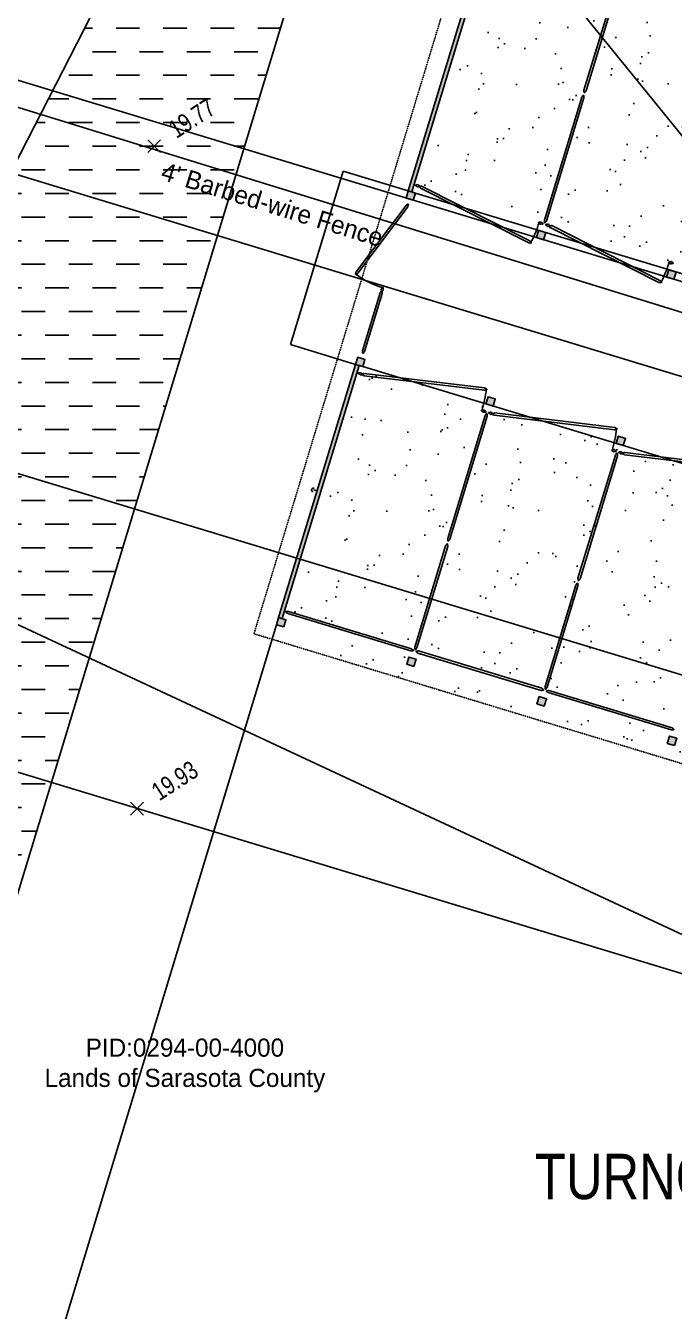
# Model space of a CAD drawing. Header units: inches. Extents: x -625442 to 34963, y -27993 to 66986.
# Drawn here: x -338970 to -338284, y 30717 to 32078 of the extents above; entities that cross this region are included whole.
import ezdxf
from ezdxf.enums import TextEntityAlignment as Align

# ---------------------------------------------------------------- set-up
doc = ezdxf.new("R2010")
doc.units = ezdxf.units.IN
doc.header["$LTSCALE"] = 0.5
doc.header["$MEASUREMENT"] = 0
doc.linetypes.add('HIDDEN', pattern=[0.375, 0.25, -0.125])
for name, color, linetype in [('A-ANNO-SYMB', 254, 'Continuous'), ('A-ANNO-TEXT', 30, 'Continuous'), ('A-BLDG-ELEV-HIDN', 252, 'HIDDEN'), ('A-ELEV-PATT-SH30', 201, 'Continuous'), ('A-FLOR-BELO-LGHT', 143, 'Continuous'), ('A-WALL-OTLN', 90, 'Continuous'), ('FENCE', 7, 'FEN_LINE'), ('OVERHEAD WIRE', 251, 'OHE_POWER_LINE'), ('P-BELOW-LIGHT', 143, 'Continuous'), ('P-FURNITURE', 201, 'Continuous'), ('SPOT ELEVATION TEXT', 252, 'Continuous'), ('TEXT', 7, 'Continuous')]:
    doc.layers.add(name, color=color, linetype=linetype)
doc.styles.add('1-8T', font='Arial.ttf', dxfattribs={"width": 0.8, "height": 24})
doc.styles.add('BLDG', font='IC-Romans.shx', dxfattribs={"width": 0.8})
doc.styles.add('ROMANS', font='ROMANS.SHX', dxfattribs={"height": 0.2})
doc.styles.get("Standard").update_dxf_attribs({"font": 'Arial.ttf'})
doc.styles.add('TXT', font='IC-Romans.shx')
doc.linetypes.add('FEN_LINE', pattern='A,0.5,-0.2,[" X ",Standard,S=0.1,R=0,X=-0.1,Y=-0.05],-0.25', length=0.95)
doc.linetypes.add('OHE_POWER_LINE', pattern='A,0.43,["OE",ROMANS,S=0.07,R=0,X=0,Y=-0.036398],0.009979,-0.121091', length=0.56107)

# ---------------------------------------------------------------- blocks, each defined once
blk = doc.blocks.new('SPT10')
at = {"color": 0, "linetype": 'Continuous'}
for p, q in [((-0.354, -0.354), (0.354, 0.354)), ((0.354, -0.354), (-0.354, 0.354))]:
    blk.add_line(p, q, dxfattribs=at)

msp = doc.modelspace()

# ---------------------------------------------------------------- hatches: boundary and pattern name
at = {"layer": 'A-ANNO-SYMB', "ltscale": 0.5}
h = msp.add_hatch(dxfattribs=at)
h.set_pattern_fill('ANSI31', color=256, angle=163.11484956)
h.set_pattern_definition([(208.11484956, (-282631.3274, 68527.48024), (0.0589050612, -0.1102505953), [])])
h.paths.add_polyline_path([(-337244.3934, 31794.28665), (-337236.73829, 31791.96302), (-337234.41466, 31799.61813), (-337242.06977, 31801.94176)])
h.paths.add_polyline_path([(-337321.89302, 31525.19594), (-337318.06547, 31524.03413), (-337236.73829, 31791.96302), (-337240.56585, 31793.12483)])
h.paths.add_polyline_path([(-337382.1854, 31836.11206), (-337374.53029, 31833.78842), (-337372.20666, 31841.44353), (-337379.86177, 31843.76717)])
h.paths.add_polyline_path([(-337328.04421, 31518.70265), (-337320.3891, 31516.37902), (-337318.06547, 31524.03413), (-337321.89302, 31525.19594), (-337325.72058, 31526.35776)])
h.paths.add_polyline_path([(-337465.83621, 31560.52805), (-337458.1811, 31558.20442), (-337455.85747, 31565.85953), (-337463.51258, 31568.18317)])
h.paths.add_polyline_path([(-337603.62822, 31602.35346), (-337595.9731, 31600.02983), (-337593.64947, 31607.68494), (-337601.30458, 31610.00857)])
h.paths.add_polyline_path([(-337519.97741, 31877.93746), (-337512.32229, 31875.61383), (-337509.99866, 31883.26894), (-337517.65377, 31885.59257)])
h.paths.add_polyline_path([(-337657.76941, 31919.76287), (-337650.11429, 31917.43923), (-337647.79066, 31925.09434), (-337655.44577, 31927.41798)])
h.paths.add_polyline_path([(-337741.42022, 31644.17887), (-337733.76511, 31641.85523), (-337731.44147, 31649.51034), (-337739.09658, 31651.83398)])
h.paths.add_polyline_path([(-337879.21222, 31686.00427), (-337871.55711, 31683.68064), (-337869.23347, 31691.33575), (-337876.88858, 31693.65938)])
h.paths.add_polyline_path([(-337795.56141, 31961.58827), (-337787.9063, 31959.26464), (-337785.58266, 31966.91975), (-337793.23777, 31969.24338)])
h.paths.add_polyline_path([(-337933.35341, 32003.41368), (-337925.6983, 32001.09004), (-337923.37466, 32008.74515), (-337931.02977, 32011.06879)])
h.paths.add_polyline_path([(-338017.00422, 31727.82968), (-338009.34911, 31725.50604), (-338007.02547, 31733.16115), (-338014.68058, 31735.48479)])
h.paths.add_polyline_path([(-338154.79622, 31769.65508), (-338147.14111, 31767.33145), (-338144.81747, 31774.98656), (-338152.47259, 31777.31019)])
h.paths.add_polyline_path([(-338071.14541, 32045.23908), (-338063.4903, 32042.91545), (-338061.16666, 32050.57056), (-338068.82177, 32052.89419)])
h.paths.add_polyline_path([(-338208.93741, 32087.06449), (-338201.2823, 32084.74085), (-338198.95866, 32092.39597), (-338206.61378, 32094.7196)])
h.paths.add_polyline_path([(-338292.58822, 31811.48049), (-338284.93311, 31809.15685), (-338282.60947, 31816.81196), (-338290.26459, 31819.1356)])
h.paths.add_polyline_path([(-338430.38022, 31853.30589), (-338422.72511, 31850.98226), (-338420.40148, 31858.63737), (-338428.05659, 31860.961)])
h.paths.add_polyline_path([(-338346.72941, 32128.88989), (-338339.0743, 32126.56626), (-338336.75067, 32134.22137), (-338344.40578, 32136.545)])
h.paths.add_polyline_path([(-338484.52141, 32170.7153), (-338480.69386, 32169.55348), (-338476.8663, 32168.39166), (-338474.54267, 32176.04678), (-338482.19778, 32178.37041)])
h.paths.add_polyline_path([(-338565.84859, 31902.78641), (-338562.02103, 31901.62459), (-338480.69386, 32169.55348), (-338484.52141, 32170.7153)])
h.paths.add_polyline_path([(-338568.17222, 31895.1313), (-338560.51711, 31892.80766), (-338558.19348, 31900.46277), (-338565.84859, 31902.78641)])
h.paths.add_polyline_path([(-338621.61579, 31719.06374), (-338617.78824, 31717.90192), (-338613.96068, 31716.74011), (-338611.63705, 31724.39522), (-338619.29216, 31726.71885)])
h.paths.add_polyline_path([(-338702.94297, 31451.13485), (-338699.11542, 31449.97303), (-338617.78824, 31717.90192), (-338621.61579, 31719.06374)])
h.paths.add_polyline_path([(-338483.82379, 31677.23833), (-338476.16868, 31674.9147), (-338473.84505, 31682.56981), (-338481.50016, 31684.89345)])
h.paths.add_polyline_path([(-338346.03179, 31635.41293), (-338338.37668, 31633.0893), (-338336.05305, 31640.74441), (-338343.70816, 31643.06804)])
h.paths.add_polyline_path([(-338208.23979, 31593.58752), (-338200.58468, 31591.26389), (-338198.26105, 31598.919), (-338205.91616, 31601.24264)])
h.paths.add_polyline_path([(-338070.44779, 31551.76212), (-338062.79268, 31549.43849), (-338060.46905, 31557.0936), (-338068.12416, 31559.41723)])
h.paths.add_polyline_path([(-337932.65579, 31509.93671), (-337925.00068, 31507.61308), (-337922.67705, 31515.26819), (-337930.33216, 31517.59182)])
h.paths.add_polyline_path([(-337794.86379, 31468.11131), (-337787.20868, 31465.78767), (-337784.88504, 31473.44279), (-337792.54016, 31475.76642)])
h.paths.add_polyline_path([(-337657.07179, 31426.2859), (-337649.41668, 31423.96227), (-337647.09304, 31431.61738), (-337654.74816, 31433.94101)])
h.paths.add_polyline_path([(-337519.27979, 31384.4605), (-337511.62468, 31382.13686), (-337509.30104, 31389.79198), (-337516.95615, 31392.11561)])
h.paths.add_polyline_path([(-337516.95615, 31392.11561), (-337463.37038, 31375.85017), (-337461.04674, 31383.50529), (-337514.63252, 31399.77072)])
h.paths.add_polyline_path([(-337428.92238, 31365.39382), (-337371.50904, 31347.96657), (-337369.18541, 31355.62168), (-337426.59874, 31373.04893)])
h.paths.add_polyline_path([(-337381.48779, 31342.63509), (-337373.83268, 31340.31146), (-337371.50904, 31347.96657), (-337379.16415, 31350.2902)])
h.paths.add_polyline_path([(-337596.77941, 31115.36979), (-337592.95185, 31114.20797), (-337511.62468, 31382.13686), (-337515.45223, 31383.29868)])
h.paths.add_polyline_path([(-337465.1386, 31067.05109), (-337457.48349, 31064.72746), (-337455.15985, 31072.38257), (-337462.81496, 31074.7062)])
h.paths.add_polyline_path([(-337595.27549, 31106.55286), (-337465.1386, 31067.05109), (-337462.81496, 31074.7062), (-337485.7803, 31081.6771), (-337592.95185, 31114.20797)])
h.paths.add_polyline_path([(-337602.9306, 31108.8765), (-337595.27549, 31106.55286), (-337592.95185, 31114.20797), (-337596.77941, 31115.36979), (-337600.60696, 31116.53161)])
h.paths.add_polyline_path([(-337459.83377, 31167.15683), (-337436.86843, 31160.18593), (-337435.8999, 31163.37673), (-337458.86523, 31170.34764)])
h.paths.add_polyline_path([(-337740.7226, 31150.7019), (-337733.06749, 31148.37827), (-337730.74385, 31156.03338), (-337738.39897, 31158.35701)])
h.paths.add_polyline_path([(-337878.5146, 31192.52731), (-337870.85949, 31190.20367), (-337868.53586, 31197.85878), (-337876.19097, 31200.18242)])
h.paths.add_polyline_path([(-338016.3066, 31234.35271), (-338008.65149, 31232.02908), (-338006.32786, 31239.68419), (-338013.98297, 31242.00782)])
h.paths.add_polyline_path([(-338154.0986, 31276.17812), (-338146.44349, 31273.85448), (-338144.11986, 31281.5096), (-338151.77497, 31283.83323)])
h.paths.add_polyline_path([(-338291.8906, 31318.00352), (-338284.23549, 31315.67989), (-338281.91186, 31323.335), (-338289.56697, 31325.65863)])
h.paths.add_polyline_path([(-338429.6826, 31359.82893), (-338422.02749, 31357.50529), (-338419.70386, 31365.16041), (-338427.35897, 31367.48404)])
h.paths.add_polyline_path([(-338567.4746, 31401.65433), (-338559.81949, 31399.3307), (-338557.49586, 31406.98581), (-338565.15097, 31409.30944)])
h.paths.add_polyline_path([(-338705.2666, 31443.47974), (-338697.61149, 31441.1561), (-338695.28786, 31448.81122), (-338702.94297, 31451.13485)])
h.paths.add_polyline_path([(-337424.47501, 31201.01554), (-337416.8199, 31198.6919), (-337373.83268, 31340.31146), (-337381.48779, 31342.63509)])
h.paths.add_polyline_path([(-337427.27625, 31164.2439), (-337434.93136, 31166.56754), (-337462.81496, 31074.7062), (-337455.15985, 31072.38257)])
at = {"layer": 'A-ELEV-PATT-SH30', "ltscale": 0.5}
h = msp.add_hatch(dxfattribs=at)
h.set_pattern_fill('AR-SAND', color=256, scale=32, angle=253.11484956)
h.set_pattern_definition([(290.61485, (-293612.9, 79877.236), (59.585694, -15.980045), [0, -48.64, 0, -54.4, 0, -52]), (260.61485, (-293612.9, 79877.24), (69.96612, -80.42188), [0, -26.24, 0, -43.84, 0, -16.8]), (220.61485, (-293601.47, 79914.9), (-28.771216, -95.409007), [0, -16, 0, -57.6, 0, -75.2]), (210.61485, (-293601.47, 79914.9), (-1.06573, -100.20652), [0, -8, 0, -37.76, 0, -43.2])])
h.paths.add_polyline_path([(-337325.72058, 31526.35776), (-338562.02103, 31901.62459), (-338473.72295, 32192.51881), (-337237.4225, 31817.25198)])
h = msp.add_hatch(dxfattribs=at)
h.set_pattern_fill('AR-SAND', color=256, scale=32, angle=253.11484956)
h.set_pattern_definition([(290.61485, (-293749.996, 79425.585), (59.585694, -15.980045), [0, -48.64, 0, -54.4, 0, -52]), (260.61485, (-293750, 79425.585), (69.96612, -80.42188), [0, -26.24, 0, -43.84, 0, -16.8]), (220.61485, (-293738.564, 79463.25), (-28.771216, -95.409007), [0, -16, 0, -57.6, 0, -75.2]), (210.61485, (-293738.56, 79463.25), (-1.06573, -100.20652), [0, -8, 0, -37.76, 0, -43.2])])
h.paths.add_polyline_path([(-337603.75031, 31092.40446), (-338706.08632, 31427.0077), (-338617.78824, 31717.90192), (-337515.45223, 31383.29868)])
at = {"layer": 'P-BELOW-LIGHT'}
h = msp.add_hatch(dxfattribs=at)
h.set_pattern_fill('DASH', color=256, scale=200)
edge = h.paths.add_edge_path()
edge.add_line((-339473.6395, 30827.56545), (-339174.93103, 30727.02224))
edge.add_arc((-339155.79062, 30783.88738), 60, 251.39712155, 343.11484956)
edge.add_line((-339098.37728, 30766.46013), (-338585.38937, 32456.47676))
edge.add_arc((-338642.80271, 32473.90401), 60, 343.11484956, 513.62767908)
edge.add_line((-338696.55829, 32500.55616), (-338893.75076, 32102.83218))
edge.add_line((-338893.75076, 32102.83218), (-339298.27458, 31313.32812))
edge.add_line((-339298.27458, 31313.32812), (-339507.68725, 30912.19782))
edge.add_arc((-339454.49909, 30884.4306), 60, 152.43289818, 251.39712155)

# ---------------------------------------------------------------- linework, layer by layer
at = {"layer": 'A-BLDG-ELEV-HIDN', "ltscale": 0.5}
for p, q in [((-338729.05165, 31433.9786), (-338496.68829, 32199.48972)), ((-337442.99298, 31043.60815), (-338729.05165, 31433.9786))]:
    msp.add_line(p, q, dxfattribs=at)
at = {"layer": 'A-FLOR-BELO-LGHT', "ltscale": 0.5}
for p, q in [((-338634.74459, 31923.69911), (-338690.51179, 31739.97644)), ((-338565.84859, 31902.78641), (-338634.74459, 31923.69911)), ((-338558.19348, 31900.46277), (-337325.72058, 31526.35776)), ((-338690.51179, 31739.97644), (-338621.61579, 31719.06374)), ((-337519.27979, 31384.4605), (-338613.96068, 31716.74011))]:
    msp.add_line(p, q, dxfattribs=at)
at = {"layer": 'A-WALL-OTLN', "ltscale": 0.5}
msp.add_line((-338666.10694, 31586.26111), (-338662.27938, 31585.09929), dxfattribs=at)
for points in [[(-338565.84859, 31902.78641), (-338484.52141, 32170.7153), (-338480.69386, 32169.55348), (-338562.02103, 31901.62459)], [(-338560.51711, 31892.80766), (-338558.19348, 31900.46277), (-338565.84859, 31902.78641), (-338568.17222, 31895.1313)], [(-338422.72511, 31850.98226), (-338420.40148, 31858.63737), (-338428.05659, 31860.961), (-338430.38022, 31853.30589)], [(-338284.93311, 31809.15685), (-338282.60947, 31816.81196), (-338290.26459, 31819.1356), (-338292.58822, 31811.48049)], [(-338702.94297, 31451.13485), (-338621.61579, 31719.06374), (-338617.78824, 31717.90192), (-338699.11542, 31449.97303)], [(-338613.96068, 31716.74011), (-338611.63705, 31724.39522), (-338619.29216, 31726.71885), (-338621.61579, 31719.06374)], [(-338476.16868, 31674.9147), (-338473.84505, 31682.56981), (-338481.50016, 31684.89345), (-338483.82379, 31677.23833)], [(-338338.37668, 31633.0893), (-338336.05305, 31640.74441), (-338343.70816, 31643.06804), (-338346.03179, 31635.41293)], [(-338697.61149, 31441.1561), (-338695.28786, 31448.81122), (-338702.94297, 31451.13485), (-338705.2666, 31443.47974)], [(-338559.81949, 31399.3307), (-338557.49586, 31406.98581), (-338565.15097, 31409.30944), (-338567.4746, 31401.65433)], [(-338422.02749, 31357.50529), (-338419.70386, 31365.16041), (-338427.35897, 31367.48404), (-338429.6826, 31359.82893)], [(-338284.23549, 31315.67989), (-338281.91186, 31323.335), (-338289.56697, 31325.65863), (-338291.8906, 31318.00352)]]:
    msp.add_lwpolyline(points, close=True, dxfattribs=at)
msp.add_arc((-338666.10694, 31586.26111), 2, 73.11484956, 253.11484956, dxfattribs=at)
at = {"layer": 'DEFPOINTS'}
for p, q in [((-330618.1087, 22504.13642), (-342267.36422, 36889.30797)), ((-328337.03464, 28789.57021), (-343290.05203, 33328.41142)), ((-328364.91824, 28697.70888), (-343317.93563, 33236.55009)), ((-328450.78833, 28407.69444), (-343403.80572, 32946.53565)), ((-328536.65843, 28117.67999), (-343489.67582, 32656.5212))]:
    msp.add_line(p, q, dxfattribs=at)
at = {"layer": 'FENCE'}
msp.add_lwpolyline([(-337199.83786, 31441.40899), (-339064.13212, 32017.31391), (-339926.16426, 32283.13143)], dxfattribs=at)
at = {"layer": 'OVERHEAD WIRE'}
msp.add_lwpolyline([(-336603.2799, 30334.37478), (-339965.50712, 31904.49087), (-338238.50498, 36464.53545), (-337892.33383, 41118.22265), (-337570.38244, 45371.53407)], dxfattribs=at)
at = {"layer": 'P-BELOW-LIGHT'}
msp.add_line((-338705.2666, 31443.47974), (-338956.56182, 30615.59844), dxfattribs=at)
msp.add_lwpolyline([(-339473.6395, 30827.56545), (-339174.93103, 30727.02224, 0.4230220149), (-339098.37728, 30766.46013), (-338585.38937, 32456.47676, 0.9204561436), (-338696.55829, 32500.55616), (-338893.75076, 32102.83218), (-339298.27458, 31313.32812), (-339507.68725, 30912.19782, 0.4608170466)], format="xyb", close=True, dxfattribs=at)
at = {"layer": 'P-FURNITURE', "ltscale": 0.5, "flags": 128}
for points in [[(-338345.24103, 32115.96278), (-338377.80324, 32008.68799, -0.2506464417), (-338378.59572, 32007.89627), (-338379.06216, 32006.92795, -0.8565738161), (-338380.00769, 32007.21495), (-338379.85718, 32008.27917, -0.2506464418), (-338380.07585, 32009.37782), (-338347.51364, 32116.65261, -0.2506464418), (-338346.72117, 32117.44433), (-338346.25472, 32118.41265, -0.8565738161), (-338345.30919, 32118.12565), (-338345.45971, 32117.06143, -0.2506464417)], [(-338380.09554, 32001.13612), (-338419.62864, 31870.89599, -0.2506464417), (-338420.42112, 31870.10427), (-338420.88756, 31869.13595, -0.8565738161), (-338421.8331, 31869.42295), (-338421.68258, 31870.48717, -0.2506464418), (-338421.90126, 31871.58582), (-338382.36815, 32001.82595, -0.2506464418), (-338381.57567, 32002.61767), (-338381.10923, 32003.58599, -0.8565738161), (-338380.16369, 32003.29898), (-338380.31421, 32002.23476, -0.2506464417)], [(-338438.45388, 31847.63488, 0.2506464417), (-338437.33395, 31847.65946), (-338436.31204, 31847.32643, 0.8565738161), (-338435.8652, 31848.20776), (-338436.73782, 31848.83526, 0.2506464418), (-338437.37989, 31849.75318), (-338551.73266, 31907.73039, 0.2506464418), (-338552.85258, 31907.70581), (-338553.8745, 31908.03884, 0.8565738161), (-338554.32133, 31907.15751), (-338553.44872, 31906.53001, 0.2506464417), (-338552.80664, 31905.61209)], [(-338300.66188, 31805.80948, 0.2506464417), (-338299.54195, 31805.83405), (-338298.52004, 31805.50102, 0.8565738161), (-338298.0732, 31806.38236), (-338298.94581, 31807.00986, 0.2506464418), (-338299.58789, 31807.92778), (-338413.94066, 31865.90498, 0.2506464418), (-338415.06058, 31865.88041), (-338416.0825, 31866.21344, 0.8565738161), (-338416.52933, 31865.3321), (-338415.65672, 31864.7046, 0.2506464417), (-338415.01464, 31863.78669)], [(-338485.05926, 31694.09546, -0.2506464417), (-338484.14195, 31693.45251), (-338483.10735, 31693.1613, -0.8565738161), (-338483.2258, 31692.18029), (-338484.29999, 31692.14372, -0.2506464418), (-338485.34397, 31691.73759), (-338612.62979, 31707.1074, -0.2506464418), (-338613.5471, 31707.75035), (-338614.5817, 31708.04156, -0.8565738161), (-338614.46325, 31709.02257), (-338613.38906, 31709.05914, -0.2506464417), (-338612.34508, 31709.46527)], [(-338521.87349, 31534.05473), (-338482.34038, 31664.29486, 0.2506464417), (-338482.55906, 31665.3935), (-338482.40854, 31666.45772, 0.8565738161), (-338483.35408, 31666.74473), (-338483.82052, 31665.77641, 0.2506464418), (-338484.61299, 31664.98469), (-338524.1461, 31534.74455, 0.2506464418), (-338523.92743, 31533.64591), (-338524.07795, 31532.58169, 0.8565738161), (-338523.13241, 31532.29468), (-338522.66597, 31533.26301, 0.2506464417)], [(-338347.26726, 31652.27006, -0.2506464417), (-338346.34995, 31651.6271), (-338345.31535, 31651.33589, -0.8565738161), (-338345.4338, 31650.35488), (-338346.50799, 31650.31831, -0.2506464418), (-338347.55197, 31649.91218), (-338474.83779, 31665.28199, -0.2506464418), (-338475.7551, 31665.92495), (-338476.7897, 31666.21615, -0.8565738161), (-338476.67125, 31667.19716), (-338475.59706, 31667.23373, -0.2506464417), (-338474.55308, 31667.63986)], [(-338384.08149, 31492.22932), (-338344.54838, 31622.46945, 0.2506464417), (-338344.76706, 31623.5681), (-338344.61654, 31624.63231, 0.8565738161), (-338345.56208, 31624.91932), (-338346.02852, 31623.951, 0.2506464418), (-338346.82099, 31623.15928), (-338386.3541, 31492.91915, 0.2506464418), (-338386.13543, 31491.8205), (-338386.28594, 31490.75629, 0.8565738161), (-338385.34041, 31490.46928), (-338384.87397, 31491.4376, 0.2506464417)], [(-338209.47526, 31610.44465, -0.2506464417), (-338208.55795, 31609.8017), (-338207.52335, 31609.51049, -0.8565738161), (-338207.6418, 31608.52948), (-338208.71599, 31608.49291, -0.2506464418), (-338209.75997, 31608.08678), (-338337.04579, 31623.45658, -0.2506464418), (-338337.96309, 31624.09954), (-338338.9977, 31624.39075, -0.8565738161), (-338338.87924, 31625.37176), (-338337.80506, 31625.40833, -0.2506464417), (-338336.76108, 31625.81446)], [(-338556.728, 31419.22806), (-338524.16579, 31526.50286, 0.2506464417), (-338524.38446, 31527.6015), (-338524.23395, 31528.66572, 0.8565738161), (-338525.17948, 31528.95273), (-338525.64592, 31527.9844, 0.2506464418), (-338526.4384, 31527.19268), (-338559.00061, 31419.91789, 0.2506464418), (-338558.78193, 31418.81924), (-338558.93245, 31417.75503, 0.8565738161), (-338557.98691, 31417.46802), (-338557.52047, 31418.43634, 0.2506464417)], [(-338418.936, 31377.40265), (-338386.37379, 31484.67745, 0.2506464417), (-338386.59246, 31485.7761), (-338386.44195, 31486.84031, 0.8565738161), (-338387.38748, 31487.12732), (-338387.85392, 31486.159, 0.2506464418), (-338388.6464, 31485.36728), (-338421.20861, 31378.09248, 0.2506464418), (-338420.98993, 31376.99384), (-338421.14045, 31375.92962, 0.8565738161), (-338420.19491, 31375.64261), (-338419.72847, 31376.61093, 0.2506464417)], [(-338562.43899, 31418.08768, -0.2506464417), (-338561.64727, 31417.2952), (-338560.67895, 31416.82876, -0.8565738161), (-338560.96595, 31415.88322), (-338562.03017, 31416.03374, -0.2506464418), (-338563.12882, 31415.81507), (-338693.36895, 31455.34817, -0.2506464418), (-338694.16067, 31456.14065), (-338695.12899, 31456.60709, -0.8565738161), (-338694.84198, 31457.55263), (-338693.77776, 31457.40211, -0.2506464417), (-338692.67912, 31457.62079)], [(-338424.64699, 31376.26227, -0.2506464417), (-338423.85527, 31375.4698), (-338422.88694, 31375.00335, -0.8565738161), (-338423.17395, 31374.05782), (-338424.23817, 31374.20833, -0.2506464418), (-338425.33681, 31373.98966), (-338555.57695, 31413.52277, -0.2506464418), (-338556.36867, 31414.31525), (-338557.33699, 31414.78169, -0.8565738161), (-338557.04998, 31415.72722), (-338555.98576, 31415.57671, -0.2506464417), (-338554.88712, 31415.79538)], [(-338286.85499, 31334.43687, -0.2506464417), (-338286.06327, 31333.64439), (-338285.09494, 31333.17795, -0.8565738161), (-338285.38195, 31332.23241), (-338286.44617, 31332.38293, -0.2506464418), (-338287.54481, 31332.16426), (-338417.78494, 31371.69736, -0.2506464418), (-338418.57666, 31372.48984), (-338419.54499, 31372.95628, -0.8565738161), (-338419.25798, 31373.90182), (-338418.19376, 31373.7513, -0.2506464417), (-338417.09512, 31373.96998)]]:
    msp.add_lwpolyline(points, format="xyb", close=True, dxfattribs=at)
for points in [[(-338555.57398, 31909.26908, -0.2496291565), (-338554.78537, 31908.47917), (-338553.81277, 31908.01403, -0.8565738161), (-338554.09977, 31907.06849), (-338555.16399, 31907.21901, -0.2517319685), (-338556.26638, 31906.99725, -0.2506464417), (-338557.0581, 31907.78972), (-338558.02642, 31908.25617, -0.8565738161), (-338557.73941, 31909.2017), (-338556.67519, 31909.05119, -0.2506464418), (-338555.57655, 31909.26986)], [(-338425.33899, 31869.73753, 0.2496291565), (-338426.43362, 31869.51926), (-338427.50068, 31869.67324, 0.8565738161), (-338427.78768, 31868.7277), (-338426.81936, 31868.26126, 0.2517319685), (-338426.02625, 31867.46414, 0.2506464417), (-338424.9276, 31867.68281), (-338423.86338, 31867.5323, 0.8565738161), (-338423.57638, 31868.47783), (-338424.5447, 31868.94427, 0.2506464418), (-338425.33642, 31869.73675)], [(-338417.78198, 31867.44367, -0.2496291565), (-338416.99337, 31866.65376), (-338416.02077, 31866.18862, -0.8565738161), (-338416.30777, 31865.24309), (-338417.37199, 31865.3936, -0.2517319685), (-338418.47438, 31865.17184, -0.2506464417), (-338419.2661, 31865.96432), (-338420.23442, 31866.43076, -0.8565738161), (-338419.94741, 31867.3763), (-338418.88319, 31867.22578, -0.2506464418), (-338417.78455, 31867.44445)], [(-338287.54699, 31827.91212, 0.2496291565), (-338288.64162, 31827.69385), (-338289.70867, 31827.84783, 0.8565738161), (-338289.99568, 31826.9023), (-338289.02736, 31826.43586, 0.2517319685), (-338288.23425, 31825.63873, 0.2506464417), (-338287.1356, 31825.85741), (-338286.07138, 31825.70689, 0.8565738161), (-338285.78438, 31826.65243), (-338286.7527, 31827.11887, 0.2506464418), (-338287.54442, 31827.91134)], [(-338592.25549, 31797.93006, 0.2496291565), (-338592.47376, 31799.02469), (-338592.31978, 31800.09175, 0.8565738161), (-338593.26531, 31800.37876), (-338593.73175, 31799.41043, 0.2517319685), (-338594.52888, 31798.61732, 0.2506464417), (-338594.3102, 31797.51867), (-338594.46072, 31796.45446, 0.8565738161), (-338593.51518, 31796.16745), (-338593.04874, 31797.13577, 0.2506464418), (-338592.25626, 31797.92749)], [(-338616.67828, 31707.96358, 0.2496291565), (-338615.58365, 31708.18185), (-338614.51659, 31708.02787, 0.8565738161), (-338614.22959, 31708.97341), (-338615.19791, 31709.43985, 0.2517319685), (-338615.99102, 31710.23697, 0.2506464417), (-338617.08967, 31710.0183), (-338618.15389, 31710.16881, 0.8565738161), (-338618.44089, 31709.22328), (-338617.47257, 31708.75683, 0.2506464418), (-338616.68085, 31707.96436)], [(-338486.44329, 31668.43203, -0.2496291565), (-338487.2319, 31669.22194), (-338488.2045, 31669.68708, -0.8565738161), (-338487.9175, 31670.63262), (-338486.85328, 31670.4821, -0.2517319685), (-338485.75089, 31670.70386, -0.2506464417), (-338484.95917, 31669.91138), (-338483.99085, 31669.44494, -0.8565738161), (-338484.27786, 31668.49941), (-338485.34208, 31668.64992, -0.2506464418), (-338486.44072, 31668.43125)], [(-338478.88628, 31666.13818, 0.2496291565), (-338477.79165, 31666.35645), (-338476.72459, 31666.20247, 0.8565738161), (-338476.43759, 31667.148), (-338477.40591, 31667.61444, 0.2517319685), (-338478.19902, 31668.41156, 0.2506464417), (-338479.29767, 31668.19289), (-338480.36188, 31668.34341, 0.8565738161), (-338480.64889, 31667.39787), (-338479.68057, 31666.93143, 0.2506464418), (-338478.88885, 31666.13895)], [(-338348.65129, 31626.60663, -0.2496291565), (-338349.4399, 31627.39654), (-338350.4125, 31627.86167, -0.8565738161), (-338350.1255, 31628.80721), (-338349.06128, 31628.65669, -0.2517319685), (-338347.95889, 31628.87845, -0.2506464417), (-338347.16717, 31628.08598), (-338346.19885, 31627.61954, -0.8565738161), (-338346.48586, 31626.674), (-338347.55008, 31626.82452, -0.2506464418), (-338348.64872, 31626.60584)], [(-338341.09428, 31624.31277, 0.2496291565), (-338339.99965, 31624.53104), (-338338.93259, 31624.37706, 0.8565738161), (-338338.64559, 31625.3226), (-338339.61391, 31625.78904, 0.2517319685), (-338340.40702, 31626.58616, 0.2506464417), (-338341.50567, 31626.36748), (-338342.56988, 31626.518, 0.8565738161), (-338342.85689, 31625.57247), (-338341.88857, 31625.10602, 0.2506464418), (-338341.09685, 31624.31355)]]:
    msp.add_lwpolyline(points, format="xyb", dxfattribs=at)
at = {"layer": 'P-FURNITURE', "ltscale": 0.5}
for points in [[(-338621.26489, 31815.81737), (-338621.77031, 31814.86881, 0.8565738161), (-338620.97996, 31814.27572), (-338620.21046, 31815.02611, 0.2506464418), (-338619.195, 31815.49904), (-338566.3115, 31885.97128, 0.2506464418), (-338566.14123, 31887.07846), (-338565.6358, 31888.02702, 0.8565738161), (-338566.42615, 31888.62011), (-338567.19565, 31887.86972, 0.2506464417), (-338568.21112, 31887.39679), (-338621.09462, 31816.92455, 0.2506464417)], [(-338614.29543, 31733.49725, 0.2506464417), (-338614.07676, 31732.39861), (-338614.22727, 31731.33439, 0.8565738161), (-338613.28174, 31731.04738), (-338612.8153, 31732.01571, 0.2506464418), (-338612.02282, 31732.80743), (-338593.40241, 31794.15156, 0.2506464418), (-338593.62109, 31795.2502), (-338593.47057, 31796.31442, 0.8565738161), (-338594.41611, 31796.60143), (-338594.88255, 31795.6331, 0.2506464417), (-338595.67502, 31794.84138)]]:
    msp.add_lwpolyline(points, format="xyb", close=True, dxfattribs=at)
for centre, radius, start, end in [((-338554.02975, 31907.56357), 132.15647, 332.89540464, 343.33406572), ((-338416.23775, 31865.73816), 132.15647, 332.89540464, 343.33406572), ((-338566.07707, 31888.26214), 92.05395, 233.42993034, 252.80394453), ((-338614.44657, 31708.52294), 132.15647, 342.89563341, 353.33429448), ((-338476.65457, 31666.69754), 132.15647, 342.89563341, 353.33429448)]:
    msp.add_arc(centre, radius, start, end, dxfattribs=at)

# ---------------------------------------------------------------- block references
at = {"layer": 'SPOT ELEVATION TEXT', "xscale": 19.2, "yscale": 19.2, "zscale": 19.2}
for p in [(-338834.6207, 31949.99522), (-338852.72733, 31248.95293)]:
    msp.add_blockref('SPT10', p, dxfattribs=at)

# ---------------------------------------------------------------- texts
at = {"layer": 'A-ANNO-TEXT', "ltscale": 0.5, "style": '1-8T', "width": 0.8}
msp.add_text('TURNOUT YARD', height=48, dxfattribs=at).set_placement((-338431.84745, 30835.56576))
at = {"layer": 'SPOT ELEVATION TEXT', "style": 'BLDG', "width": 0.8}
for s, p in [('19.77', (-338789.50853, 31971.59503)), ('19.93', (-338807.61516, 31270.55274))]:
    msp.add_text(s, height=19.2, rotation=33, dxfattribs=at).set_placement(p, align=Align.CENTER)
at = {"layer": 'TEXT', "insert": (-338823.07615, 31933.42336), "char_height": 19.2, "attachment_point": 1, "rotation": 342.83339616, "style": 'TXT'}
msp.add_mtext("4' Barbed-wire Fence", dxfattribs=at)
at = {"layer": 'TEXT', "insert": (-338802.0987, 31005.56761), "char_height": 19.2, "attachment_point": 2, "style": 'TXT'}
msp.add_mtext('PID:0294-00-4000\\PLands of Sarasota County', dxfattribs=at)

doc.saveas('drawing.dxf')
